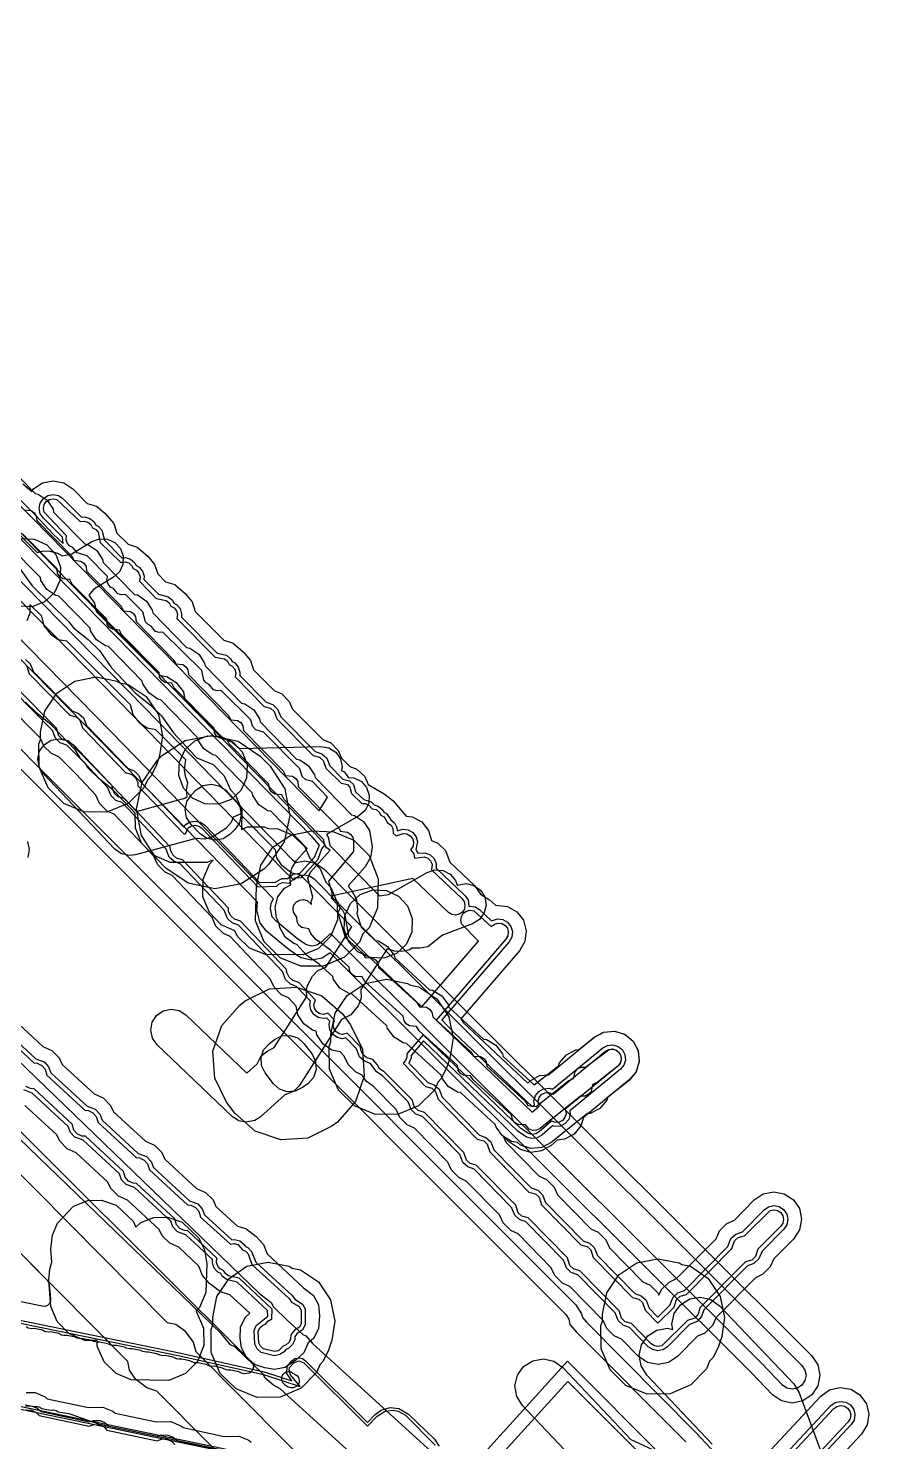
# Model space of a CAD drawing. Header units: metres. Extents: x -2677 to -840, y 169 to 1487.
# Drawn here: x -1631.8 to -1571.2, y 1042.6 to 1144.5 of the extents above; entities that cross this region are included whole.
import ezdxf

# ---------------------------------------------------------------- set-up
doc = ezdxf.new("R2010")
doc.units = ezdxf.units.M
for name, color, linetype in [('AI_GREENING_ALLOWED_ZONE', 4, 'Continuous'), ('AI_GREENING_EXCLUSIONS', 1, 'Continuous'), ('AI_GREENING_LAWN', 82, 'Continuous')]:
    doc.layers.add(name, color=color, linetype=linetype)

msp = doc.modelspace()

# ---------------------------------------------------------------- linework, layer by layer
at = {"layer": 'AI_GREENING_ALLOWED_ZONE'}
msp.add_lwpolyline([(-1639.9, 1063.72), (-1630.47, 1054.22), (-1630.38, 1054.08), (-1630.33, 1053.92), (-1630.23, 1052.89), (-1630.24, 1052.7), (-1630.33, 1052.53), (-1630.46, 1052.41), (-1630.64, 1052.34), (-1630.83, 1052.35), (-1634.64, 1053.13)], dxfattribs=at)
at = {"layer": 'AI_GREENING_EXCLUSIONS'}
for points in [[(-1725.6, 1188.9), (-1722.98, 1185.09), (-1711.94, 1172.59), (-1707.91, 1168.21), (-1697.81, 1157.97), (-1592.33, 1052.46), (-1591.9, 1051.81), (-1591.84, 1051.55), (-1591.56, 1051.2), (-1583.65, 1043.25), (-1582.23, 1041.72)], [(-1723.77, 1184.47), (-1712.68, 1171.92), (-1708.63, 1167.52), (-1698.52, 1157.27), (-1593.04, 1051.75), (-1592.82, 1051.43), (-1592.74, 1051.04), (-1592.27, 1050.49), (-1584.37, 1042.57)], [(-1662.17, 1140.08), (-1631.51, 1109.18), (-1610.85, 1088.08), (-1610.23, 1089.07), (-1611.33, 1090.21), (-1611.8, 1090.33), (-1612.07, 1090.57), (-1612.24, 1091.12), (-1614.87, 1093.75), (-1615.42, 1093.93), (-1615.66, 1094.2), (-1615.78, 1094.66), (-1617.92, 1096.77), (-1618.2, 1096.74), (-1618.46, 1096.82), (-1618.78, 1097.21), (-1618.99, 1097.31), (-1619.16, 1097.52), (-1619.32, 1098.2), (-1622.12, 1100.98), (-1622.4, 1100.95), (-1622.66, 1101.03), (-1622.98, 1101.41), (-1623.19, 1101.52), (-1623.37, 1101.73), (-1623.56, 1102.45), (-1624.83, 1103.69), (-1625.11, 1103.66), (-1625.37, 1103.74), (-1625.69, 1104.12), (-1625.9, 1104.23), (-1626.07, 1104.44), (-1626.16, 1104.7), (-1626.13, 1104.99), (-1627.6, 1106.49), (-1628.31, 1106.69), (-1628.63, 1107.07), (-1628.84, 1107.18), (-1629.01, 1107.38), (-1629.1, 1107.64), (-1629.07, 1107.93), (-1630.69, 1109.63), (-1630.75, 1109.9), (-1630.69, 1110.17), (-1630.54, 1110.4), (-1630.31, 1110.55), (-1630.05, 1110.6), (-1629.78, 1110.55), (-1628.1, 1108.95), (-1627.79, 1108.99), (-1627.53, 1108.91), (-1627.32, 1108.73), (-1627.2, 1108.5), (-1626.97, 1108.39), (-1626.8, 1108.18), (-1626.64, 1107.45), (-1625.16, 1106), (-1624.85, 1106.05), (-1624.59, 1105.97), (-1624.38, 1105.79), (-1624.26, 1105.56), (-1624.03, 1105.44), (-1623.86, 1105.23), (-1623.77, 1104.97), (-1623.82, 1104.66), (-1622.6, 1103.41), (-1621.88, 1103.25), (-1621.68, 1103.08), (-1621.55, 1102.85), (-1621.32, 1102.73), (-1621.15, 1102.52), (-1621.06, 1102.26), (-1621.11, 1101.95), (-1618.36, 1099.16), (-1617.68, 1099.05), (-1617.47, 1098.87), (-1617.35, 1098.64), (-1617.12, 1098.52), (-1616.94, 1098.31), (-1616.86, 1098.05), (-1616.91, 1097.74), (-1614.82, 1095.62), (-1614.36, 1095.5), (-1614.09, 1095.25), (-1613.91, 1094.71), (-1611.28, 1092.08), (-1610.82, 1091.95), (-1610.55, 1091.71), (-1610.37, 1091.17), (-1609.26, 1090.09), (-1608.81, 1089.99), (-1608.62, 1089.8), (-1608.5, 1089.33), (-1607.77, 1088.62), (-1607.51, 1088.61), (-1607.26, 1088.5), (-1607.01, 1088.24), (-1606.73, 1088.17), (-1606.52, 1088), (-1606.39, 1087.77), (-1606.16, 1087.66), (-1605.9, 1087.23), (-1605.64, 1087.04), (-1605.52, 1086.8), (-1605.5, 1086.48), (-1605.28, 1086.27), (-1604.79, 1086.46), (-1604.52, 1086.43), (-1604.28, 1086.29), (-1604.11, 1086.08), (-1604.04, 1085.82), (-1604.07, 1085.54), (-1604.24, 1085.28), (-1604.01, 1084.99), (-1603.96, 1084.67), (-1603.25, 1084.77), (-1602.99, 1084.67), (-1602.8, 1084.48), (-1602.69, 1084.23), (-1602.73, 1083.84), (-1600.54, 1081.76), (-1600.38, 1081.54), (-1600.32, 1081.27), (-1600.36, 1081), (-1600.51, 1080.77), (-1600.73, 1080.62), (-1601, 1080.55), (-1601.27, 1080.6), (-1601.5, 1080.75), (-1604.08, 1083.21), (-1609.86, 1081.96), (-1609.97, 1081.81), (-1609.16, 1080.93), (-1608.99, 1080.58), (-1608.73, 1079.04), (-1607.46, 1077.75), (-1603.43, 1073.95), (-1599.34, 1078.69), (-1600.57, 1079.94), (-1600.63, 1080.2), (-1600.58, 1080.47), (-1600.44, 1080.7), (-1600.21, 1080.86), (-1599.95, 1080.92), (-1599.68, 1080.88), (-1598.42, 1079.75), (-1598.2, 1079.92), (-1597.94, 1079.99), (-1597.67, 1079.96), (-1597.43, 1079.82), (-1597.26, 1079.61), (-1597.19, 1079.35), (-1597.23, 1079.08), (-1597.36, 1078.84), (-1602.41, 1072.98), (-1595.48, 1066.34), (-1594.97, 1066.79), (-1595.04, 1067.15), (-1594.96, 1067.41), (-1594.79, 1067.62), (-1594.55, 1067.75), (-1594.28, 1067.77), (-1593.96, 1067.65), (-1590.18, 1070.75), (-1589.94, 1070.88), (-1589.67, 1070.91), (-1589.41, 1070.83), (-1589.19, 1070.66), (-1589.07, 1070.42), (-1589.04, 1070.14), (-1589.12, 1069.88), (-1589.29, 1069.67), (-1593.08, 1066.57), (-1593.02, 1066.23), (-1593.1, 1065.97), (-1593.27, 1065.76), (-1593.51, 1065.63), (-1593.78, 1065.61), (-1594.08, 1065.71), (-1594.97, 1064.92), (-1595.21, 1064.78), (-1595.48, 1064.75), (-1595.74, 1064.82), (-1596.28, 1065.17), (-1603.33, 1071.92), (-1604.51, 1070.56), (-1604.51, 1070.32), (-1604.61, 1070.07), (-1604.79, 1069.89), (-1603.17, 1068.2), (-1602.71, 1068.08), (-1602.44, 1067.83), (-1602.26, 1067.28), (-1599.43, 1064.4), (-1598.97, 1064.27), (-1598.71, 1064.03), (-1598.53, 1063.48), (-1595.7, 1060.59), (-1595.24, 1060.47), (-1594.97, 1060.22), (-1594.79, 1059.67), (-1591.96, 1056.79), (-1591.5, 1056.66), (-1591.24, 1056.42), (-1591.06, 1055.87), (-1588.22, 1052.98), (-1587.77, 1052.86), (-1587.5, 1052.61), (-1587.32, 1052.06), (-1586.39, 1051.14), (-1585.23, 1052.28), (-1585.05, 1052.83), (-1584.79, 1053.07), (-1584.33, 1053.2), (-1581.05, 1056.51), (-1580.87, 1057.06), (-1580.6, 1057.3), (-1580.14, 1057.43), (-1578.29, 1059.26), (-1578.02, 1059.31), (-1577.76, 1059.26), (-1577.53, 1059.11), (-1577.37, 1058.88), (-1577.32, 1058.61), (-1577.37, 1058.35), (-1577.52, 1058.12), (-1579.18, 1056.47), (-1579.36, 1055.93), (-1579.62, 1055.68), (-1580.08, 1055.56), (-1583.36, 1052.24), (-1583.49, 1051.77), (-1583.73, 1051.5), (-1584.27, 1051.32), (-1586.12, 1049.5), (-1586.4, 1049.44), (-1586.65, 1049.49), (-1586.88, 1049.65), (-1588.29, 1051.11), (-1588.75, 1051.23), (-1589.01, 1051.48), (-1589.19, 1052.03), (-1592.02, 1054.91), (-1592.48, 1055.04), (-1592.75, 1055.28), (-1592.93, 1055.84), (-1595.76, 1058.72), (-1596.22, 1058.85), (-1596.48, 1059.09), (-1596.66, 1059.64), (-1599.5, 1062.53), (-1599.95, 1062.65), (-1600.22, 1062.89), (-1600.4, 1063.45), (-1603.23, 1066.33), (-1603.69, 1066.46), (-1603.96, 1066.7), (-1604.14, 1067.25), (-1606.14, 1069.27), (-1606.49, 1069.47), (-1606.65, 1069.79), (-1606.97, 1070.14), (-1607.41, 1070.27), (-1607.68, 1070.51), (-1607.84, 1070.84), (-1607.86, 1071.07), (-1608.82, 1072.04), (-1609.15, 1071.95), (-1609.41, 1072.01), (-1609.64, 1072.17), (-1609.79, 1072.4), (-1609.83, 1072.67), (-1609.74, 1072.99), (-1610.21, 1073.48), (-1610.54, 1073.4), (-1610.8, 1073.45), (-1611.03, 1073.61), (-1611.17, 1073.84), (-1611.22, 1074.11), (-1611.12, 1074.44), (-1612.31, 1075.71), (-1612.75, 1075.84), (-1613.02, 1076.08), (-1613.18, 1076.42), (-1613.2, 1076.65), (-1616.51, 1080.13), (-1616.95, 1080.26), (-1617.22, 1080.5), (-1617.38, 1080.83), (-1617.39, 1081.07), (-1620.7, 1084.55), (-1621.15, 1084.68), (-1621.41, 1084.92), (-1621.57, 1085.25), (-1621.59, 1085.49), (-1624.9, 1088.97), (-1625.34, 1089.09), (-1625.61, 1089.34), (-1625.77, 1089.67), (-1625.79, 1089.9), (-1628.9, 1093.12), (-1629.36, 1093.24), (-1629.63, 1093.49), (-1629.81, 1094.04), (-1632.73, 1097)], [(-1661.92, 1140.27), (-1631.3, 1109.39), (-1630.04, 1108.03), (-1629.32, 1107.37), (-1629.38, 1107.82), (-1630.75, 1109.19), (-1630.97, 1109.52), (-1631.05, 1109.9), (-1630.97, 1110.28), (-1630.75, 1110.61), (-1630.43, 1110.82), (-1630.04, 1110.9), (-1629.66, 1110.82), (-1629.34, 1110.61), (-1628, 1109.27), (-1627.76, 1109.29), (-1627.39, 1109.17), (-1627.09, 1108.92), (-1626.99, 1108.72), (-1626.79, 1108.62), (-1626.53, 1108.32), (-1626.34, 1107.61), (-1625.06, 1106.32), (-1624.82, 1106.35), (-1624.45, 1106.23), (-1624.15, 1105.98), (-1624.04, 1105.78), (-1623.84, 1105.67), (-1623.59, 1105.38), (-1623.47, 1105.01), (-1623.49, 1104.76), (-1622.45, 1103.71), (-1621.74, 1103.52), (-1621.44, 1103.27), (-1621.34, 1103.07), (-1621.14, 1102.96), (-1620.88, 1102.67), (-1620.77, 1102.29), (-1620.79, 1102.05), (-1618.2, 1099.46), (-1617.54, 1099.31), (-1617.24, 1099.06), (-1617.13, 1098.86), (-1616.93, 1098.76), (-1616.68, 1098.46), (-1616.56, 1098.09), (-1616.58, 1097.84), (-1614.67, 1095.92), (-1614.19, 1095.75), (-1613.84, 1095.42), (-1613.62, 1094.87), (-1611.13, 1092.37), (-1610.65, 1092.2), (-1610.3, 1091.88), (-1610.08, 1091.32), (-1609.14, 1090.38), (-1608.65, 1090.24), (-1608.37, 1089.98), (-1608.21, 1089.46), (-1607.62, 1088.91), (-1607.09, 1088.74), (-1606.87, 1088.51), (-1606.59, 1088.43), (-1606.29, 1088.19), (-1606.18, 1087.99), (-1605.98, 1087.9), (-1605.66, 1087.43), (-1605.41, 1087.23), (-1605.23, 1086.88), (-1605.21, 1086.64), (-1604.81, 1086.76), (-1604.43, 1086.71), (-1604.09, 1086.52), (-1603.84, 1086.22), (-1603.74, 1085.84), (-1603.87, 1085.3), (-1603.72, 1085.03), (-1603.19, 1085.06), (-1602.83, 1084.92), (-1602.55, 1084.65), (-1602.39, 1084.29), (-1602.39, 1083.94), (-1600.33, 1081.98), (-1600.1, 1081.66), (-1600.03, 1081.2), (-1599.57, 1081.16), (-1599.24, 1080.95), (-1598.4, 1080.14), (-1597.96, 1080.29), (-1597.58, 1080.24), (-1597.24, 1080.05), (-1597, 1079.74), (-1596.89, 1079.37), (-1596.94, 1078.98), (-1597.13, 1078.64), (-1602, 1073), (-1601.11, 1072.08), (-1595.47, 1066.75), (-1595.31, 1066.89), (-1595.34, 1067.17), (-1595.23, 1067.55), (-1594.98, 1067.85), (-1594.64, 1068.03), (-1594.25, 1068.07), (-1594.01, 1068), (-1590.37, 1070.99), (-1590.03, 1071.17), (-1589.64, 1071.21), (-1589.26, 1071.09), (-1588.96, 1070.85), (-1588.78, 1070.5), (-1588.74, 1070.11), (-1588.85, 1069.74), (-1589.1, 1069.44), (-1592.74, 1066.45), (-1592.72, 1066.21), (-1592.83, 1065.83), (-1593.08, 1065.53), (-1593.42, 1065.35), (-1593.81, 1065.31), (-1594.01, 1065.37), (-1594.77, 1064.7), (-1595.11, 1064.5), (-1595.5, 1064.45), (-1595.88, 1064.55), (-1596.49, 1064.96), (-1603.31, 1071.49), (-1604.21, 1070.44), (-1604.21, 1070.26), (-1604.37, 1069.89), (-1603.01, 1068.5), (-1602.54, 1068.33), (-1602.19, 1068), (-1601.97, 1067.44), (-1599.27, 1064.69), (-1598.81, 1064.52), (-1598.46, 1064.2), (-1598.23, 1063.63), (-1595.54, 1060.89), (-1595.07, 1060.72), (-1594.72, 1060.39), (-1594.5, 1059.83), (-1591.8, 1057.08), (-1591.34, 1056.91), (-1590.99, 1056.59), (-1590.76, 1056.02), (-1588.06, 1053.28), (-1587.6, 1053.11), (-1587.25, 1052.78), (-1587.03, 1052.22), (-1586.39, 1051.57), (-1585.53, 1052.43), (-1585.3, 1053), (-1584.95, 1053.32), (-1584.48, 1053.49), (-1581.34, 1056.67), (-1581.12, 1057.23), (-1580.77, 1057.55), (-1580.3, 1057.72), (-1578.73, 1059.31), (-1578.41, 1059.53), (-1578.03, 1059.61), (-1577.64, 1059.54), (-1577.32, 1059.32), (-1577.1, 1059), (-1577.02, 1058.62), (-1577.09, 1058.23), (-1577.31, 1057.91), (-1578.88, 1056.32), (-1579.11, 1055.76), (-1579.46, 1055.43), (-1579.92, 1055.26), (-1583.07, 1052.08), (-1583.24, 1051.6), (-1583.56, 1051.25), (-1584.11, 1051.03), (-1585.69, 1049.43), (-1586, 1049.22), (-1586.4, 1049.14), (-1586.77, 1049.22), (-1587.09, 1049.43), (-1588.45, 1050.82), (-1588.91, 1050.99), (-1589.26, 1051.31), (-1589.49, 1051.87), (-1592.18, 1054.62), (-1592.65, 1054.79), (-1593, 1055.12), (-1593.22, 1055.68), (-1595.92, 1058.43), (-1596.38, 1058.6), (-1596.73, 1058.92), (-1596.96, 1059.48), (-1599.66, 1062.23), (-1600.12, 1062.4), (-1600.47, 1062.73), (-1600.69, 1063.29), (-1603.39, 1066.04), (-1603.86, 1066.21), (-1604.2, 1066.53), (-1604.43, 1067.1), (-1606.3, 1069), (-1606.71, 1069.27), (-1607.13, 1069.85), (-1607.58, 1070.02), (-1607.93, 1070.35), (-1608.16, 1070.92), (-1608.91, 1071.7), (-1609.15, 1071.65), (-1609.53, 1071.74), (-1609.85, 1071.96), (-1610.07, 1072.29), (-1610.13, 1072.67), (-1610.08, 1072.92), (-1610.3, 1073.14), (-1610.54, 1073.1), (-1610.92, 1073.18), (-1611.24, 1073.4), (-1611.45, 1073.73), (-1611.52, 1074.11), (-1611.47, 1074.36), (-1612.47, 1075.42), (-1612.92, 1075.59), (-1613.27, 1075.92), (-1613.49, 1076.5), (-1616.67, 1079.84), (-1617.12, 1080.01), (-1617.46, 1080.33), (-1617.69, 1080.92), (-1620.87, 1084.26), (-1621.31, 1084.43), (-1621.66, 1084.75), (-1621.89, 1085.33), (-1625.07, 1088.68), (-1625.51, 1088.84), (-1625.86, 1089.17), (-1626.09, 1089.75), (-1627.67, 1091.42), (-1629.06, 1092.83), (-1629.53, 1093), (-1629.88, 1093.32), (-1630.1, 1093.88), (-1632.89, 1096.71)], [(-1661.67, 1134.46), (-1623.42, 1095.52), (-1612.76, 1084.55), (-1612.5, 1084.36), (-1611.87, 1084.47), (-1611.13, 1084.31), (-1610.51, 1083.89), (-1608.6, 1081.99), (-1608.6, 1081.98), (-1608.6, 1081.98), (-1575.29, 1048.78), (-1574.85, 1048.13), (-1574.7, 1047.37), (-1574.86, 1046.6), (-1575.29, 1045.95), (-1575.94, 1045.52), (-1576.71, 1045.37), (-1577.47, 1045.52), (-1578.12, 1045.96), (-1579.61, 1047.52), (-1610.04, 1077.84), (-1610.63, 1077.46), (-1611.4, 1077.32), (-1612.16, 1077.49), (-1613.02, 1078.05), (-1614.62, 1079.38), (-1615.11, 1079.99), (-1615.35, 1080.95), (-1615.29, 1081.5), (-1626.52, 1093.03), (-1664.67, 1131.88)], [(-1662.39, 1133.77), (-1624.14, 1094.82), (-1613.47, 1083.85), (-1612.7, 1083.11), (-1612.27, 1083.41), (-1611.9, 1083.47), (-1611.53, 1083.39), (-1611.21, 1083.18), (-1609.32, 1081.29), (-1609.32, 1081.29), (-1609.32, 1081.29), (-1576, 1048.08), (-1575.78, 1047.75), (-1575.7, 1047.37), (-1575.78, 1046.99), (-1576, 1046.66), (-1576.32, 1046.45), (-1576.7, 1046.37), (-1577.09, 1046.45), (-1577.41, 1046.66), (-1578.9, 1048.23), (-1610.02, 1079.23), (-1610.67, 1078.6), (-1611, 1078.39), (-1611.38, 1078.32), (-1611.76, 1078.41), (-1612.38, 1078.82), (-1613.98, 1080.15), (-1614.23, 1080.45), (-1614.35, 1081.03), (-1614.31, 1081.42), (-1614.13, 1081.74), (-1625.8, 1093.73), (-1663.95, 1132.58)], [(-1633.6, 1113.28), (-1631.35, 1110.98), (-1631.13, 1110.93), (-1630.48, 1110.5), (-1630.05, 1109.84), (-1630.01, 1109.64), (-1627.76, 1107.34), (-1627.54, 1107.3), (-1626.9, 1106.86), (-1626.47, 1106.21), (-1626.43, 1106.01), (-1624.18, 1103.7), (-1623.96, 1103.66), (-1623.31, 1103.22), (-1622.89, 1102.57), (-1622.85, 1102.37), (-1620.41, 1099.87), (-1620.19, 1099.83), (-1619.54, 1099.39), (-1619.11, 1098.74), (-1619.07, 1098.54), (-1616.44, 1095.84), (-1616.22, 1095.8), (-1615.57, 1095.36), (-1615.14, 1094.71), (-1615.11, 1094.51), (-1612.47, 1091.82), (-1612.25, 1091.77), (-1611.61, 1091.33), (-1611.18, 1090.68), (-1611.14, 1090.48), (-1608.51, 1087.79), (-1608.29, 1087.75), (-1607.64, 1087.31), (-1607.21, 1086.66), (-1607.03, 1085.49), (-1607.13, 1084.71), (-1607.53, 1084.04), (-1608.72, 1082.7), (-1608.68, 1082.52), (-1608.51, 1082.37), (-1608.14, 1081.68), (-1608.07, 1080.91), (-1608.13, 1080.71), (-1607.82, 1079.69), (-1606.8, 1078.73), (-1606.57, 1078.7), (-1605.91, 1078.3), (-1605.44, 1077.67), (-1605.39, 1077.47), (-1602.89, 1075.18), (-1602.66, 1075.14), (-1602, 1074.74), (-1601.53, 1074.11), (-1601.48, 1073.92), (-1598.98, 1071.62), (-1598.76, 1071.59), (-1598.09, 1071.19), (-1597.62, 1070.56), (-1597.57, 1070.36), (-1595.32, 1068.31), (-1593.57, 1069.68), (-1593.5, 1069.9), (-1593, 1070.49), (-1592.31, 1070.85), (-1592.11, 1070.87), (-1590.98, 1071.77), (-1590.29, 1072.13), (-1589.51, 1072.19), (-1588.76, 1071.96), (-1588.17, 1071.46), (-1587.81, 1070.76), (-1587.74, 1069.98), (-1587.98, 1069.24), (-1588.48, 1068.64), (-1590.02, 1067.43), (-1590.09, 1067.22), (-1590.59, 1066.62), (-1591.28, 1066.26), (-1591.48, 1066.25), (-1594.09, 1064.17), (-1594.78, 1063.81), (-1595.56, 1063.74), (-1596.31, 1063.98), (-1596.53, 1064.17), (-1596.95, 1064.23), (-1597.62, 1064.64), (-1598.08, 1065.26), (-1598.13, 1065.46), (-1600.64, 1067.76), (-1600.86, 1067.79), (-1601.53, 1068.19), (-1601.99, 1068.82), (-1602.04, 1069.02), (-1604.54, 1071.31), (-1604.77, 1071.35), (-1605.44, 1071.75), (-1605.9, 1072.38), (-1605.95, 1072.57), (-1608.45, 1074.87), (-1608.68, 1074.9), (-1609.35, 1075.3), (-1609.81, 1075.93), (-1609.86, 1076.13), (-1610.84, 1077.03), (-1611.75, 1077.68), (-1612.46, 1078.45), (-1612.68, 1078.51), (-1613.29, 1078.98), (-1613.68, 1079.66), (-1613.72, 1079.99), (-1613.93, 1080.36), (-1614.02, 1081.13), (-1613.82, 1081.89), (-1613.34, 1082.5), (-1612.89, 1082.75), (-1612.96, 1083.29), (-1612.81, 1083.95), (-1612.46, 1084.52), (-1611.71, 1085.36), (-1614.34, 1088.05), (-1614.56, 1088.09), (-1615.21, 1088.53), (-1615.63, 1089.19), (-1615.67, 1089.38), (-1618.31, 1092.08), (-1618.53, 1092.12), (-1619.17, 1092.56), (-1619.6, 1093.21), (-1619.64, 1093.41), (-1622.27, 1096.1), (-1622.49, 1096.15), (-1623.14, 1096.59), (-1623.57, 1097.24), (-1623.61, 1097.44), (-1626.05, 1099.93), (-1626.27, 1099.98), (-1626.91, 1100.42), (-1627.34, 1101.07), (-1627.38, 1101.27), (-1629.63, 1103.57), (-1629.85, 1103.62), (-1630.5, 1104.06), (-1630.93, 1104.71), (-1630.96, 1104.91), (-1633.21, 1107.21)], [(-1632.22, 1111.68), (-1631.59, 1111.11), (-1631.46, 1111.32), (-1630.81, 1111.75), (-1630.04, 1111.9), (-1629.28, 1111.75), (-1628.63, 1111.31), (-1627.58, 1110.26), (-1626.91, 1110.05), (-1626.31, 1109.55), (-1625.66, 1108.81), (-1625.44, 1108.12), (-1624.64, 1107.31), (-1623.97, 1107.11), (-1623.22, 1106.46), (-1622.72, 1105.86), (-1622.5, 1105.18), (-1621.93, 1104.6), (-1621.26, 1104.4), (-1620.51, 1103.75), (-1620.01, 1103.15), (-1619.79, 1102.46), (-1617.72, 1100.4), (-1617.06, 1100.19), (-1616.31, 1099.54), (-1615.81, 1098.94), (-1615.59, 1098.26), (-1614.1, 1096.77), (-1613.55, 1096.52), (-1613.01, 1095.98), (-1612.76, 1095.43), (-1610.57, 1093.23), (-1610.01, 1092.98), (-1609.47, 1092.44), (-1609.22, 1091.88), (-1608.62, 1091.29), (-1608.12, 1091.09), (-1607.55, 1090.55), (-1607.3, 1089.98), (-1606.14, 1089.32), (-1605.53, 1088.84), (-1604.56, 1087.71), (-1604.12, 1087.66), (-1603.44, 1087.28), (-1602.95, 1086.67), (-1602.74, 1085.94), (-1602.29, 1085.76), (-1601.73, 1085.22), (-1601.42, 1084.39), (-1599.64, 1082.7), (-1599.2, 1082.08), (-1598.55, 1081.67), (-1598.12, 1081.27), (-1597.26, 1081.19), (-1596.58, 1080.81), (-1596.1, 1080.19), (-1595.9, 1079.44), (-1595.99, 1078.67), (-1596.38, 1077.99), (-1600.62, 1073.07), (-1600.42, 1072.8), (-1595.78, 1068.43), (-1595.62, 1068.62), (-1594.93, 1068.99), (-1594.3, 1069.05), (-1591, 1071.76), (-1590.32, 1072.13), (-1589.54, 1072.2), (-1588.79, 1071.98), (-1588.19, 1071.48), (-1587.82, 1070.79), (-1587.75, 1070.02), (-1587.97, 1069.27), (-1588.47, 1068.67), (-1591.77, 1065.96), (-1591.95, 1065.36), (-1592.44, 1064.76), (-1593.13, 1064.39), (-1593.67, 1064.34), (-1594.11, 1063.95), (-1594.79, 1063.55), (-1595.56, 1063.45), (-1596.31, 1063.65), (-1597.18, 1064.23), (-1597.53, 1064.56), (-1597.37, 1064.18), (-1594.97, 1061.73), (-1594.43, 1061.49), (-1593.89, 1060.95), (-1593.63, 1060.38), (-1591.23, 1057.93), (-1590.7, 1057.69), (-1590.16, 1057.15), (-1589.9, 1056.57), (-1587.49, 1054.12), (-1586.96, 1053.88), (-1586.42, 1053.34), (-1586.32, 1053.15), (-1586.13, 1053.55), (-1585.59, 1054.09), (-1585.05, 1054.34), (-1582.2, 1057.22), (-1581.95, 1057.79), (-1581.41, 1058.33), (-1580.87, 1058.57), (-1579.44, 1060.02), (-1578.8, 1060.45), (-1578.03, 1060.61), (-1577.27, 1060.46), (-1576.61, 1060.03), (-1576.18, 1059.39), (-1576.02, 1058.62), (-1576.17, 1057.86), (-1576.6, 1057.2), (-1578.02, 1055.77), (-1578.28, 1055.2), (-1578.82, 1054.66), (-1579.36, 1054.41), (-1582.2, 1051.53), (-1582.46, 1050.96), (-1583, 1050.42), (-1583.54, 1050.18), (-1584.99, 1048.72), (-1585.64, 1048.29), (-1586.38, 1048.14), (-1587.14, 1048.29), (-1587.79, 1048.72), (-1589.02, 1049.97), (-1589.55, 1050.21), (-1590.09, 1050.75), (-1590.35, 1051.33), (-1592.75, 1053.77), (-1593.29, 1054.02), (-1593.83, 1054.56), (-1594.09, 1055.13), (-1596.49, 1057.58), (-1597.02, 1057.82), (-1597.56, 1058.36), (-1597.82, 1058.94), (-1600.23, 1061.38), (-1600.76, 1061.63), (-1601.3, 1062.17), (-1601.56, 1062.74), (-1603.96, 1065.19), (-1604.49, 1065.43), (-1605.03, 1065.97), (-1605.29, 1066.55), (-1606.91, 1068.2), (-1607.45, 1068.59), (-1607.75, 1069.03), (-1608.22, 1069.25), (-1608.76, 1069.79), (-1609.03, 1070.38), (-1609.32, 1070.69), (-1609.93, 1070.82), (-1610.58, 1071.27), (-1611, 1071.92), (-1611.05, 1072.2), (-1611.32, 1072.26), (-1611.96, 1072.71), (-1612.38, 1073.37), (-1612.5, 1074), (-1613.06, 1074.59), (-1613.56, 1074.82), (-1614.1, 1075.36), (-1614.37, 1075.97), (-1617.26, 1079.01), (-1617.75, 1079.23), (-1618.29, 1079.77), (-1618.57, 1080.39), (-1621.46, 1083.42), (-1621.95, 1083.65), (-1622.49, 1084.19), (-1622.77, 1084.81), (-1625.65, 1087.84), (-1626.15, 1088.07), (-1626.69, 1088.61), (-1626.97, 1089.22), (-1628.39, 1090.72), (-1629.63, 1091.97), (-1630.17, 1092.22), (-1630.71, 1092.76), (-1630.96, 1093.33), (-1633.46, 1095.86)], [(-1635.34, 1110.89), (-1631.2, 1106.71), (-1630.83, 1106.82), (-1630.36, 1106.83), (-1629.73, 1106.66), (-1629.4, 1106.47), (-1628.69, 1106.63), (-1627.24, 1107.51), (-1626.69, 1107.71), (-1626.11, 1107.68), (-1625.58, 1107.43), (-1625.18, 1107), (-1624.98, 1106.45), (-1625.01, 1105.86), (-1625.26, 1105.33), (-1625.69, 1104.94), (-1627.14, 1104.06), (-1627.47, 1103.63), (-1627.06, 1103.06), (-1626.95, 1102.46), (-1622.31, 1097.85), (-1621.84, 1097.77), (-1621.16, 1097.35), (-1620.64, 1096.67), (-1620.53, 1096.07), (-1617.75, 1093.31), (-1617.12, 1093.04), (-1616.59, 1092.58), (-1610.72, 1092.72), (-1610.15, 1092.62), (-1609.65, 1092.31), (-1609.31, 1091.83), (-1609.18, 1091.26), (-1609.23, 1091), (-1609.03, 1090.89), (-1608.73, 1090.5), (-1608.33, 1090.47), (-1607.8, 1090.21), (-1607.42, 1089.77), (-1607.23, 1089.21), (-1607.27, 1088.63), (-1607.53, 1088.11), (-1607.97, 1087.72), (-1610.32, 1086.38), (-1610.19, 1086.19), (-1610.08, 1085.59), (-1606.49, 1081.96), (-1605.83, 1082.06), (-1603.04, 1083.64), (-1602.49, 1083.82), (-1601.9, 1083.77), (-1601.38, 1083.51), (-1601, 1083.07), (-1600.89, 1082.72), (-1600.24, 1082.84), (-1599.67, 1082.71), (-1599.2, 1082.37), (-1598.89, 1081.87), (-1598.8, 1081.29), (-1598.93, 1080.72), (-1599.27, 1080.25), (-1599.77, 1079.94), (-1601.95, 1079.12), (-1603, 1078.28), (-1603.58, 1078.17), (-1604.16, 1078.17), (-1604.31, 1078.07), (-1604.88, 1077.95), (-1605.41, 1077.97), (-1605.94, 1078.14), (-1607.84, 1075.19), (-1607.81, 1074.57), (-1608.03, 1074.03), (-1608.56, 1073.37), (-1609.22, 1073.04), (-1612.28, 1068.26), (-1612.69, 1067.84), (-1613.31, 1067.6), (-1615.09, 1066), (-1615.49, 1065.74), (-1616.17, 1065.62), (-1616.64, 1065.72), (-1617.13, 1066.03), (-1622.53, 1071.21), (-1622.87, 1071.69), (-1623, 1072.26), (-1622.89, 1072.84), (-1622.58, 1073.33), (-1622.1, 1073.67), (-1621.53, 1073.79), (-1620.95, 1073.69), (-1620.46, 1073.38), (-1616.06, 1069.16), (-1615.32, 1069.83), (-1615.02, 1070.42), (-1614.55, 1070.78), (-1614.09, 1071.02), (-1611.73, 1074.69), (-1611.76, 1075.12), (-1611.7, 1075.44), (-1611.33, 1076.15), (-1610.93, 1076.57), (-1610.36, 1076.8), (-1608.49, 1079.72), (-1612.21, 1083.47), (-1612.81, 1083.58), (-1613.52, 1084.13), (-1613.89, 1084.7), (-1614, 1085.28), (-1616.55, 1087.85), (-1617.04, 1087.64), (-1617.19, 1087.24), (-1617.58, 1086.8), (-1618.53, 1086.22), (-1619.09, 1086.03), (-1619.75, 1086.1), (-1624.11, 1084.92), (-1624.54, 1084.86), (-1625.11, 1084.99), (-1625.59, 1085.33), (-1630.73, 1090.76), (-1631.05, 1091.25), (-1631.14, 1091.83), (-1631.02, 1092.4), (-1630.68, 1092.88), (-1630.18, 1093.19), (-1629.61, 1093.29), (-1629.03, 1093.16), (-1628.56, 1092.82), (-1624.03, 1088.04), (-1620.53, 1088.99), (-1620.37, 1089.13), (-1620.41, 1089.59), (-1620.32, 1090.11), (-1620.49, 1090.58), (-1620.56, 1091.05), (-1620.46, 1091.77), (-1622.64, 1093.94), (-1623.25, 1094.04), (-1623.73, 1094.37), (-1624.27, 1095.02), (-1624.45, 1095.74), (-1629.06, 1100.33), (-1629.67, 1100.43), (-1630.15, 1100.76), (-1630.69, 1101.42), (-1630.86, 1102.13), (-1631.72, 1102.98), (-1631.72, 1102.34), (-1631.94, 1101.8)], [(-1632.05, 1099), (-1631.7, 1098.68), (-1631.47, 1098.11), (-1628.68, 1095.29), (-1628.21, 1095.11), (-1627.86, 1094.79), (-1627.64, 1094.23), (-1624.64, 1091.13), (-1624.2, 1090.96), (-1623.85, 1090.64), (-1623.62, 1090.06), (-1620.62, 1086.9), (-1620.51, 1087.07), (-1620.18, 1087.28), (-1619.8, 1087.35), (-1619.41, 1087.26), (-1619.09, 1087.04), (-1615.14, 1082.92), (-1614.02, 1082.95), (-1613.52, 1083.21), (-1613.12, 1083.2), (-1612.72, 1083.52), (-1612.24, 1083.6), (-1612.09, 1083.73), (-1611.18, 1084.75), (-1610.82, 1085.62), (-1611.35, 1086.22), (-1634.29, 1109.64)], [(-1631.95, 1098.51), (-1631.77, 1097.96), (-1628.84, 1094.99), (-1628.38, 1094.87), (-1628.11, 1094.62), (-1627.93, 1094.07), (-1624.81, 1090.84), (-1624.37, 1090.71), (-1624.1, 1090.47), (-1623.94, 1090.14), (-1623.92, 1089.9), (-1620.61, 1086.42), (-1620.5, 1086.42), (-1620.3, 1086.85), (-1620.07, 1087), (-1619.8, 1087.05), (-1619.54, 1086.99), (-1619.31, 1086.83), (-1615.26, 1082.61), (-1613.91, 1082.66), (-1613.73, 1082.82), (-1613.47, 1082.92), (-1613.02, 1082.86), (-1612.59, 1083.25), (-1612.14, 1083.28), (-1611.87, 1083.52), (-1610.92, 1084.59), (-1610.65, 1085.34), (-1610.42, 1085.64), (-1611.13, 1086.43), (-1634.07, 1109.85)], [(-1632.14, 1109.79), (-1631.63, 1109.74), (-1631.41, 1109.58), (-1631.26, 1109.35), (-1631.22, 1109.02), (-1628.72, 1106.48), (-1628.56, 1106.16), (-1628.05, 1106.1), (-1627.82, 1105.95), (-1627.67, 1105.72), (-1627.64, 1105.38), (-1625.14, 1102.84), (-1624.97, 1102.52), (-1624.47, 1102.46), (-1624.24, 1102.31), (-1624.09, 1102.08), (-1624.05, 1101.74), (-1621.37, 1099.01), (-1621.2, 1098.69), (-1620.69, 1098.63), (-1620.47, 1098.48), (-1620.32, 1098.25), (-1620.28, 1097.91), (-1617.4, 1094.99), (-1617.23, 1094.66), (-1616.73, 1094.6), (-1616.5, 1094.45), (-1616.35, 1094.22), (-1616.31, 1093.88), (-1613.43, 1090.96), (-1613.27, 1090.63), (-1612.76, 1090.58), (-1612.53, 1090.42), (-1612.38, 1090.19), (-1612.35, 1089.85), (-1609.47, 1086.93), (-1609.3, 1086.61), (-1608.79, 1086.55), (-1608.57, 1086.4), (-1608.42, 1086.17), (-1608.37, 1085.9), (-1608.36, 1085.14), (-1610.18, 1083.02), (-1609.93, 1082.21), (-1609.94, 1081.84), (-1609.52, 1081.55), (-1609.39, 1081.31), (-1609.36, 1081.04), (-1609.49, 1080.72), (-1608.97, 1078.97), (-1607.71, 1077.82), (-1607.52, 1077.51), (-1607.01, 1077.48), (-1606.78, 1077.34), (-1606.62, 1077.12), (-1606.56, 1076.78), (-1603.8, 1074.27), (-1603.61, 1073.95), (-1603.1, 1073.92), (-1602.87, 1073.78), (-1602.71, 1073.56), (-1602.65, 1073.22), (-1599.89, 1070.71), (-1599.7, 1070.39), (-1599.2, 1070.37), (-1598.96, 1070.22), (-1598.8, 1070), (-1598.74, 1069.67), (-1595.98, 1067.15), (-1595.79, 1066.84), (-1595.18, 1066.75), (-1592.82, 1068.64), (-1592.48, 1068.77), (-1592.37, 1069.27), (-1592.19, 1069.48), (-1591.95, 1069.6), (-1591.61, 1069.6), (-1589.92, 1070.88), (-1589.65, 1070.9), (-1589.39, 1070.82), (-1589.18, 1070.64), (-1589.06, 1070.4), (-1589.04, 1070.13), (-1589.12, 1069.87), (-1589.29, 1069.66), (-1590.77, 1068.48), (-1591.12, 1068.35), (-1591.22, 1067.85), (-1591.4, 1067.64), (-1591.64, 1067.51), (-1591.98, 1067.51), (-1594.9, 1065.18), (-1595.15, 1065.06), (-1595.42, 1065.03), (-1595.68, 1065.12), (-1595.96, 1065.43), (-1596.51, 1065.46), (-1596.74, 1065.6), (-1596.9, 1065.82), (-1596.96, 1066.15), (-1599.72, 1068.67), (-1599.91, 1068.98), (-1600.42, 1069.01), (-1600.65, 1069.15), (-1600.81, 1069.37), (-1600.87, 1069.71), (-1603.63, 1072.22), (-1603.82, 1072.54), (-1604.33, 1072.57), (-1604.56, 1072.71), (-1604.72, 1072.93), (-1604.78, 1073.27), (-1607.54, 1075.78), (-1607.73, 1076.1), (-1608.24, 1076.13), (-1608.47, 1076.27), (-1608.63, 1076.49), (-1608.69, 1076.82), (-1610.02, 1078.04), (-1611.1, 1078.84), (-1611.44, 1079.24), (-1611.59, 1079.58), (-1612.09, 1079.67), (-1612.31, 1079.83), (-1612.44, 1080.07), (-1612.46, 1080.41), (-1612.69, 1080.77), (-1612.73, 1081.04), (-1612.66, 1081.3), (-1612.49, 1081.52), (-1612.25, 1081.65), (-1611.98, 1081.69), (-1611.72, 1081.61), (-1611.4, 1081.33), (-1611.42, 1081.54), (-1611.29, 1081.85), (-1611.66, 1083.22), (-1611.48, 1083.65), (-1610.06, 1085.26), (-1610.31, 1085.42), (-1610.46, 1085.65), (-1610.5, 1085.99), (-1613.38, 1088.91), (-1613.55, 1089.23), (-1614.05, 1089.29), (-1614.28, 1089.45), (-1614.43, 1089.67), (-1614.47, 1090.01), (-1617.35, 1092.93), (-1617.51, 1093.26), (-1618.02, 1093.32), (-1618.25, 1093.47), (-1618.4, 1093.7), (-1618.43, 1094.04), (-1621.31, 1096.96), (-1621.48, 1097.29), (-1621.99, 1097.34), (-1622.21, 1097.5), (-1622.36, 1097.73), (-1622.4, 1098.07), (-1625.09, 1100.79), (-1625.26, 1101.12), (-1625.76, 1101.18), (-1625.99, 1101.33), (-1626.14, 1101.56), (-1626.17, 1101.9), (-1628.67, 1104.43), (-1628.84, 1104.76), (-1629.34, 1104.82), (-1629.57, 1104.97), (-1629.72, 1105.2), (-1629.76, 1105.54), (-1632.25, 1108.07)], [(-1632.42, 1105.51), (-1631.55, 1104.31), (-1628.92, 1101.72), (-1628.57, 1101.29), (-1627.52, 1100.45), (-1626.71, 1099.64), (-1625.84, 1098.41), (-1624.09, 1096.57), (-1623.04, 1095.74), (-1622.23, 1094.93), (-1621.36, 1093.7), (-1619.81, 1092.06), (-1619.67, 1091.92), (-1618.5, 1091.42), (-1617.69, 1090.61), (-1617.25, 1089.61), (-1616.88, 1089.22), (-1616.43, 1088.13), (-1616.45, 1086.75), (-1616.01, 1086.92), (-1614.82, 1086.92), (-1614.5, 1086.8), (-1613.83, 1086.79), (-1612.74, 1086.34), (-1611.88, 1085.49), (-1611.52, 1084.68), (-1610.76, 1083.9), (-1610.37, 1082.95), (-1610, 1082.56), (-1609.54, 1081.48), (-1609.53, 1080.22), (-1610.03, 1079.01), (-1610.9, 1078.16), (-1611.99, 1077.71), (-1614.71, 1077.72), (-1615.86, 1078.18), (-1616.73, 1079.03), (-1616.92, 1079.44), (-1617.92, 1079.87), (-1618.77, 1080.74), (-1619.23, 1081.89), (-1619.22, 1083.15), (-1618.77, 1084.23), (-1618.49, 1084.52), (-1618.94, 1084.35), (-1621.6, 1084.37), (-1622.81, 1084.88), (-1623.66, 1085.75), (-1624.11, 1086.83), (-1624.12, 1087.91), (-1624.48, 1088.29), (-1625.7, 1089.57), (-1626.75, 1090.41), (-1627.56, 1091.22), (-1627.69, 1091.47), (-1628.08, 1091.87), (-1628.44, 1092.46), (-1630.18, 1094.29), (-1631.23, 1095.12), (-1632.04, 1095.93)], [(-1631.89, 1085.88), (-1631.77, 1085.3), (-1631.88, 1084.73)], [(-1633.91, 1072.6), (-1631.3, 1070.19), (-1630.7, 1069.97), (-1630.38, 1069.62), (-1630.21, 1069.19), (-1627.6, 1066.78), (-1627, 1066.56), (-1626.68, 1066.21), (-1626.51, 1065.78), (-1623.9, 1063.37), (-1623.3, 1063.14), (-1622.98, 1062.79), (-1622.81, 1062.37), (-1620.2, 1059.95), (-1619.6, 1059.73), (-1619.28, 1059.38), (-1619.11, 1058.95), (-1617.15, 1057.15), (-1616.95, 1057.17), (-1616.58, 1057.07), (-1616.27, 1056.83), (-1616.17, 1056.66), (-1615.99, 1056.58), (-1615.72, 1056.29), (-1615.41, 1055.54), (-1612.81, 1053.14), (-1612.61, 1052.87), (-1612.04, 1052.5), (-1611.86, 1052.16), (-1611.86, 1051), (-1612.04, 1050.66), (-1612.45, 1050.37), (-1612.61, 1050.15), (-1612.61, 1049.93), (-1612.77, 1049.58), (-1613.06, 1049.31), (-1613.24, 1049.24), (-1613.36, 1049.07), (-1613.68, 1048.86), (-1614.06, 1048.78), (-1615.02, 1049.02), (-1615.31, 1049.27), (-1615.49, 1049.62), (-1615.54, 1050.6), (-1615.38, 1050.96), (-1614.55, 1051.63), (-1614.57, 1052.05), (-1616.77, 1054.08), (-1617.53, 1054.28), (-1617.84, 1054.52), (-1617.95, 1054.71), (-1618.16, 1054.81), (-1618.42, 1055.09), (-1618.55, 1055.46), (-1618.54, 1055.71), (-1620.47, 1057.49), (-1621.07, 1057.72), (-1621.4, 1058.07), (-1621.56, 1058.49), (-1624.17, 1060.91), (-1624.77, 1061.13), (-1625.1, 1061.48), (-1625.26, 1061.91), (-1627.87, 1064.32), (-1628.47, 1064.54), (-1628.8, 1064.89), (-1628.96, 1065.32), (-1631.57, 1067.73), (-1632.17, 1067.96)], [(-1633.23, 1073.34), (-1630.79, 1071.09), (-1630.14, 1070.8), (-1629.6, 1070.26), (-1629.39, 1069.79), (-1627.09, 1067.68), (-1626.44, 1067.38), (-1625.9, 1066.84), (-1625.69, 1066.38), (-1623.39, 1064.26), (-1622.74, 1063.97), (-1622.2, 1063.43), (-1621.99, 1062.97), (-1619.69, 1060.85), (-1619.04, 1060.56), (-1618.5, 1060.02), (-1618.29, 1059.55), (-1616.74, 1058.13), (-1616.13, 1057.97), (-1615.4, 1057.38), (-1614.87, 1056.81), (-1614.59, 1056.14), (-1611.98, 1053.67), (-1611.26, 1053.13), (-1610.9, 1052.44), (-1610.83, 1051.66), (-1610.9, 1050.73), (-1611.25, 1050.03), (-1611.64, 1049.7), (-1611.96, 1049), (-1612.53, 1048.46), (-1613.3, 1047.93), (-1614.07, 1047.78), (-1614.77, 1047.91), (-1615.51, 1048.15), (-1616.1, 1048.65), (-1616.45, 1049.35), (-1616.54, 1050.05), (-1616.51, 1050.83), (-1616.19, 1051.54), (-1615.85, 1051.86), (-1617.28, 1053.18), (-1617.97, 1053.38), (-1618.75, 1054), (-1619.27, 1054.57), (-1619.52, 1055.25), (-1620.98, 1056.6), (-1621.63, 1056.89), (-1622.17, 1057.43), (-1622.39, 1057.89), (-1624.68, 1060.01), (-1625.33, 1060.3), (-1625.87, 1060.84), (-1626.09, 1061.31), (-1628.38, 1063.42), (-1629.03, 1063.71), (-1629.57, 1064.25), (-1629.79, 1064.72), (-1632.08, 1066.83)], [(-1634.11, 1072.38), (-1631.45, 1069.9), (-1631.2, 1069.88), (-1630.87, 1069.72), (-1630.63, 1069.45), (-1630.5, 1069.02), (-1627.75, 1066.49), (-1627.5, 1066.47), (-1627.17, 1066.31), (-1626.93, 1066.04), (-1626.8, 1065.61), (-1624.05, 1063.07), (-1623.8, 1063.05), (-1623.47, 1062.89), (-1623.23, 1062.63), (-1623.1, 1062.2), (-1620.35, 1059.66), (-1620.1, 1059.64), (-1619.77, 1059.48), (-1619.53, 1059.21), (-1619.4, 1058.78), (-1617.25, 1056.83), (-1616.97, 1056.87), (-1616.71, 1056.8), (-1616.38, 1056.43), (-1616.17, 1056.33), (-1615.98, 1056.13), (-1615.7, 1055.37), (-1613.01, 1052.92), (-1612.84, 1052.65), (-1612.28, 1052.32), (-1612.15, 1052.07), (-1612.15, 1051.08), (-1612.27, 1050.84), (-1612.62, 1050.62), (-1612.9, 1050.28), (-1612.91, 1050), (-1613.02, 1049.75), (-1613.22, 1049.56), (-1613.44, 1049.48), (-1613.79, 1049.14), (-1614.06, 1049.08), (-1614.87, 1049.28), (-1615.08, 1049.46), (-1615.2, 1049.7), (-1615.25, 1050.54), (-1615.13, 1050.79), (-1614.94, 1050.97), (-1614.69, 1051.07), (-1614.55, 1051.28), (-1614.26, 1051.44), (-1614.24, 1052.15), (-1616.62, 1054.37), (-1617.4, 1054.55), (-1617.61, 1054.71), (-1617.74, 1054.94), (-1617.98, 1055.05), (-1618.16, 1055.25), (-1618.26, 1055.51), (-1618.23, 1055.82), (-1620.32, 1057.79), (-1620.57, 1057.81), (-1620.9, 1057.97), (-1621.15, 1058.23), (-1621.27, 1058.66), (-1624.02, 1061.2), (-1624.27, 1061.22), (-1624.6, 1061.38), (-1624.85, 1061.65), (-1624.97, 1062.08), (-1627.72, 1064.61), (-1627.97, 1064.63), (-1628.3, 1064.79), (-1628.55, 1065.06), (-1628.67, 1065.49), (-1631.42, 1068.03), (-1631.67, 1068.05), (-1632.01, 1068.21)], [(-1634.1, 1071.54), (-1615.12, 1053.24), (-1614.32, 1052.62), (-1614.15, 1052.31), (-1613.16, 1051.35), (-1612.02, 1050.31), (-1611.81, 1050.21), (-1611.32, 1049.67), (-1591.5, 1031.64)], [(-1634.1, 1071.54), (-1615.12, 1053.24), (-1614.32, 1052.62), (-1614.15, 1052.31), (-1613.16, 1051.35), (-1612.02, 1050.31), (-1611.81, 1050.21), (-1611.32, 1049.67), (-1591.5, 1031.64)], [(-1638.35, 1067.83), (-1621.81, 1051.17), (-1621.2, 1051.05), (-1620.56, 1050.61), (-1619.94, 1049.75), (-1619.75, 1049.09), (-1603.54, 1032.75)], [(-1596.44, 1030.73), (-1613.66, 1046.4), (-1614.15, 1046.66), (-1614.74, 1047.16), (-1614.91, 1047.48), (-1616.92, 1049.42), (-1617.25, 1049.57), (-1617.91, 1050.38), (-1636.7, 1068.49)], [(-1596.44, 1030.73), (-1613.66, 1046.4), (-1614.15, 1046.66), (-1614.74, 1047.16), (-1614.91, 1047.48), (-1616.92, 1049.42), (-1617.25, 1049.57), (-1617.91, 1050.38), (-1636.7, 1068.49)], [(-1607.58, 1031.15), (-1622.55, 1046.23), (-1623.29, 1046.46), (-1624.1, 1047.09), (-1624.54, 1047.74), (-1624.66, 1048.36), (-1640.08, 1063.9)], [(-1638.54, 1052.39), (-1620.89, 1048.78), (-1614.85, 1047.43), (-1612.22, 1046.56), (-1612.91, 1047.4), (-1613.02, 1047.74), (-1612.98, 1047.92), (-1612.67, 1048.27), (-1612.32, 1048.42), (-1611.96, 1048.27), (-1607.36, 1043.69), (-1606.65, 1044.41), (-1606.07, 1044.77), (-1605.5, 1044.85), (-1605.13, 1044.78), (-1604.61, 1044.49), (-1602.46, 1042.34)], [(-1638.44, 1052.57), (-1620.84, 1048.97), (-1614.81, 1047.62), (-1612.81, 1046.96), (-1613.18, 1047.5), (-1613.16, 1048), (-1612.81, 1048.41), (-1612.59, 1048.57), (-1612.32, 1048.62), (-1612.05, 1048.57), (-1611.82, 1048.42), (-1607.36, 1043.97), (-1606.8, 1044.55), (-1606.36, 1044.86), (-1605.73, 1045.05), (-1605.09, 1044.98), (-1604.39, 1044.57), (-1604.39, 1044.57), (-1602.53, 1042.76), (-1602.19, 1042.26)], [(-1582.47, 1042.4), (-1587.2, 1047.38), (-1587.61, 1048.04), (-1587.74, 1048.81), (-1587.57, 1049.57), (-1587.12, 1050.21), (-1586.46, 1050.62), (-1585.69, 1050.76), (-1585.32, 1050.67), (-1585.39, 1051.06), (-1585.21, 1051.82), (-1584.76, 1052.46), (-1584.1, 1052.88), (-1583.33, 1053.01), (-1582.57, 1052.84), (-1581.94, 1052.39), (-1576.59, 1046.76), (-1576.2, 1046.11), (-1571.39, 1033.12)], [(-1585.95, 1041.39), (-1592.92, 1048.38), (-1601.71, 1038.71)], [(-1590.97, 1039.71), (-1596.16, 1045.18), (-1596.58, 1045.84), (-1596.71, 1046.61), (-1596.54, 1047.37), (-1596.09, 1048), (-1595.43, 1048.42), (-1594.66, 1048.55), (-1593.9, 1048.38), (-1593.26, 1047.93), (-1588.34, 1042.74), (-1583.34, 1040.43)], [(-1604.25, 1039.07), (-1641.91, 1046.88)], [(-1604.21, 1039.26), (-1641.87, 1047.07)], [(-1631.98, 1046.14), (-1631.35, 1046.12), (-1630.63, 1045.82), (-1630.47, 1045.68), (-1627.5, 1045.05), (-1626.45, 1045.08), (-1625.73, 1044.78), (-1625.56, 1044.64), (-1622.6, 1044.01), (-1621.55, 1044.03), (-1620.83, 1043.73), (-1620.66, 1043.6), (-1617.7, 1042.96), (-1616.65, 1042.99), (-1615.93, 1042.69), (-1615.76, 1042.55)], [(-1586.67, 1040.69), (-1592.89, 1046.93), (-1600.33, 1038.74)], [(-1586.4, 1033.25), (-1574.64, 1045.86), (-1574, 1046.32), (-1573.24, 1046.49), (-1572.47, 1046.37), (-1571.81, 1045.96), (-1571.35, 1045.32), (-1571.18, 1044.56), (-1571.3, 1043.79), (-1571.71, 1043.13), (-1583.47, 1030.52)], [(-1632.04, 1045.16), (-1631.55, 1045.14), (-1631.19, 1044.99), (-1630.92, 1044.75), (-1627.44, 1044.01), (-1627.14, 1044.12), (-1626.65, 1044.1), (-1626.29, 1043.95), (-1626.02, 1043.71), (-1622.54, 1042.97), (-1622.24, 1043.07), (-1621.75, 1043.05), (-1621.39, 1042.9), (-1621.12, 1042.67), (-1617.64, 1041.93)], [(-1585.97, 1032.25), (-1573.91, 1045.18), (-1573.59, 1045.41), (-1573.21, 1045.49), (-1572.82, 1045.43), (-1572.49, 1045.23), (-1572.26, 1044.91), (-1572.18, 1044.53), (-1572.24, 1044.14), (-1572.44, 1043.81), (-1584.51, 1030.88)], [(-1585.87, 1031.91), (-1573.69, 1044.97), (-1573.47, 1045.13), (-1573.2, 1045.19), (-1572.93, 1045.15), (-1572.7, 1045.01), (-1572.54, 1044.79), (-1572.48, 1044.52), (-1572.52, 1044.25), (-1572.66, 1044.02), (-1584.85, 1030.95)], [(-1631.98, 1044.87), (-1631.61, 1044.85), (-1631.28, 1044.69), (-1631.06, 1044.46), (-1627.44, 1043.69), (-1627.08, 1043.82), (-1626.71, 1043.8), (-1626.37, 1043.64), (-1626.16, 1043.42), (-1622.54, 1042.65), (-1622.18, 1042.78), (-1621.81, 1042.76), (-1621.47, 1042.6), (-1621.26, 1042.37)]]:
    msp.add_lwpolyline(points, dxfattribs=at)
for points in [[(-1629.55, 1104.67), (-1629.96, 1103.79), (-1630.66, 1103.15), (-1631.57, 1102.8), (-1632.56, 1102.84), (-1633.44, 1103.25), (-1634.09, 1103.95), (-1634.43, 1104.87), (-1634.39, 1105.86), (-1633.98, 1106.74), (-1633.28, 1107.38), (-1632.36, 1107.73), (-1631.38, 1107.69), (-1630.5, 1107.28), (-1629.85, 1106.58), (-1629.51, 1105.66), (-1629.55, 1104.67)], [(-1624.62, 1097.2), (-1623.32, 1096.33), (-1622.45, 1095.03), (-1622.15, 1093.5), (-1622.37, 1092.06), (-1622.58, 1091.41), (-1622.97, 1090.62), (-1623.22, 1090.35), (-1623.5, 1089.74), (-1624.64, 1088.61), (-1626.16, 1087.99), (-1627.82, 1088.01), (-1629.27, 1088.61), (-1630.41, 1089.74), (-1631.06, 1091.24), (-1631.07, 1092.9), (-1630.95, 1093.24), (-1630.95, 1093.75), (-1630.65, 1095.28), (-1629.78, 1096.58), (-1628.48, 1097.45), (-1626.95, 1097.75), (-1625.42, 1097.45), (-1625.22, 1097.32), (-1624.62, 1097.2)], [(-1623.66, 1086.3), (-1624.02, 1088.22), (-1623.62, 1090.13), (-1622.52, 1091.74), (-1622.16, 1092.09), (-1620.52, 1093.16), (-1618.61, 1093.52), (-1616.7, 1093.12), (-1615.09, 1092.02), (-1614.39, 1091.31), (-1613.33, 1089.68), (-1612.97, 1087.76), (-1613.37, 1085.85), (-1614.47, 1084.24), (-1614.83, 1083.88), (-1616.47, 1082.82), (-1618.38, 1082.46), (-1620.29, 1082.86), (-1621.9, 1083.96), (-1622.6, 1084.67), (-1623.66, 1086.3)], [(-1616.09, 1090.44), (-1616.5, 1089.55), (-1617.19, 1088.91), (-1618.11, 1088.57), (-1619.1, 1088.6), (-1619.98, 1089.01), (-1620.63, 1089.71), (-1620.97, 1090.63), (-1620.93, 1091.62), (-1620.52, 1092.5), (-1619.82, 1093.14), (-1618.9, 1093.49), (-1617.92, 1093.45), (-1617.04, 1093.04), (-1616.39, 1092.34), (-1616.05, 1091.42), (-1616.09, 1090.44)], [(-1620.52, 1088.18), (-1620.4, 1088.75), (-1620.07, 1089.24), (-1619.71, 1089.59), (-1619.22, 1089.91), (-1618.64, 1090.02), (-1618.07, 1089.9), (-1617.59, 1089.57), (-1616.9, 1088.86), (-1616.58, 1088.37), (-1616.47, 1087.8), (-1616.59, 1087.22), (-1616.92, 1086.74), (-1617.28, 1086.38), (-1617.77, 1086.06), (-1618.35, 1085.96), (-1618.92, 1086.08), (-1619.4, 1086.41), (-1620.09, 1087.11), (-1620.41, 1087.6), (-1620.52, 1088.18)], [(-1607.23, 1084.87), (-1606.59, 1083.18), (-1606.63, 1081.09), (-1607.23, 1079.65), (-1607.68, 1079.21), (-1607.94, 1078.6), (-1609.02, 1077.52), (-1610.52, 1076.88), (-1612.16, 1076.87), (-1613.66, 1077.48), (-1614.82, 1078.64), (-1615.44, 1080.15), (-1615.37, 1082.64), (-1615.06, 1084.17), (-1614.19, 1085.47), (-1612.9, 1086.33), (-1611.37, 1086.64), (-1609.78, 1086.56), (-1608.34, 1085.97), (-1607.23, 1084.87)], [(-1604.16, 1079.33), (-1604.57, 1078.45), (-1605.27, 1077.8), (-1606.18, 1077.46), (-1607.17, 1077.5), (-1608.05, 1077.91), (-1608.7, 1078.61), (-1609.04, 1079.52), (-1609, 1080.51), (-1608.59, 1081.39), (-1607.89, 1082.04), (-1606.97, 1082.38), (-1605.99, 1082.34), (-1605.11, 1081.93), (-1604.46, 1081.23), (-1604.12, 1080.31), (-1604.16, 1079.33)], [(-1603.65, 1075.39), (-1602.36, 1074.52), (-1601.49, 1073.22), (-1601.18, 1071.69), (-1601.41, 1070.25), (-1601.62, 1069.6), (-1602.01, 1068.81), (-1602.26, 1068.54), (-1602.53, 1067.93), (-1603.68, 1066.8), (-1605.2, 1066.18), (-1606.86, 1066.2), (-1608.3, 1066.8), (-1609.45, 1067.93), (-1610.1, 1069.44), (-1610.11, 1071.1), (-1609.99, 1071.43), (-1609.99, 1071.95), (-1609.68, 1073.48), (-1608.82, 1074.77), (-1607.52, 1075.64), (-1605.99, 1075.95), (-1604.46, 1075.64), (-1604.26, 1075.51), (-1603.65, 1075.39)], [(-1618.51, 1070.76), (-1617.87, 1072.61), (-1616.58, 1074.07), (-1616.18, 1074.38), (-1614.43, 1075.24), (-1612.48, 1075.36), (-1610.64, 1074.73), (-1609.17, 1073.44), (-1608.57, 1072.65), (-1607.71, 1070.9), (-1607.59, 1068.95), (-1608.22, 1067.11), (-1609.51, 1065.64), (-1609.92, 1065.33), (-1611.67, 1064.48), (-1613.62, 1064.35), (-1615.46, 1064.99), (-1616.92, 1066.28), (-1617.53, 1067.06), (-1618.38, 1068.81), (-1618.51, 1070.76)], [(-1614.85, 1070.85), (-1614.46, 1071.29), (-1614.06, 1071.6), (-1613.53, 1071.85), (-1612.95, 1071.89), (-1612.39, 1071.7), (-1611.95, 1071.31), (-1611.35, 1070.53), (-1611.1, 1070), (-1611.06, 1069.42), (-1611.25, 1068.86), (-1611.64, 1068.42), (-1612.04, 1068.12), (-1612.57, 1067.86), (-1613.15, 1067.82), (-1613.7, 1068.01), (-1614.14, 1068.4), (-1614.74, 1069.18), (-1615, 1069.71), (-1615.04, 1070.3), (-1614.85, 1070.85)], [(-1628.58, 1059.57), (-1627.55, 1059.97), (-1626.55, 1060), (-1625.5, 1059.65), (-1624.28, 1058.49), (-1624.08, 1058.06), (-1623.72, 1058.4), (-1622.78, 1058.75), (-1621.79, 1058.77), (-1620.74, 1058.42), (-1619.52, 1057.26), (-1619.13, 1056.41), (-1618.95, 1055.42), (-1619.03, 1053.34), (-1619.48, 1052.26), (-1619.73, 1051.99), (-1619.18, 1050.78), (-1619.16, 1049.53), (-1619.63, 1048.37), (-1620.48, 1047.51), (-1621.69, 1047), (-1624.41, 1047.04), (-1625.5, 1047.49), (-1626.36, 1048.34), (-1626.86, 1049.48), (-1626.87, 1049.87), (-1627.76, 1049.88), (-1628.91, 1050.38), (-1629.76, 1051.26), (-1630.22, 1052.34), (-1630.36, 1054.24), (-1630.28, 1055.02), (-1630.13, 1055.53), (-1630.21, 1056.47), (-1630.08, 1057.47), (-1629.74, 1058.35), (-1628.58, 1059.57)], [(-1613, 1055.23), (-1612.8, 1055.1), (-1612.19, 1054.98), (-1610.9, 1054.11), (-1610.03, 1052.81), (-1609.72, 1051.28), (-1609.93, 1049.91), (-1610.16, 1049.18), (-1610.55, 1048.39), (-1610.8, 1048.13), (-1611.03, 1047.58), (-1612.15, 1046.43), (-1613.66, 1045.79), (-1615.32, 1045.77), (-1616.84, 1046.39), (-1617.99, 1047.51), (-1618.63, 1049.02), (-1618.65, 1050.68), (-1618.53, 1051.02), (-1618.53, 1051.53), (-1618.22, 1053.06), (-1617.35, 1054.36), (-1616.06, 1055.23), (-1614.53, 1055.53), (-1613, 1055.23)], [(-1584.86, 1055.48), (-1584.66, 1055.35), (-1584.05, 1055.23), (-1582.76, 1054.36), (-1581.89, 1053.06), (-1581.58, 1051.53), (-1581.79, 1050.16), (-1582.02, 1049.44), (-1582.41, 1048.65), (-1582.66, 1048.38), (-1582.89, 1047.83), (-1584.01, 1046.68), (-1585.52, 1046.04), (-1587.18, 1046.02), (-1588.7, 1046.64), (-1589.85, 1047.77), (-1590.49, 1049.27), (-1590.51, 1050.93), (-1590.39, 1051.27), (-1590.39, 1051.78), (-1590.08, 1053.31), (-1589.21, 1054.61), (-1587.92, 1055.48), (-1586.39, 1055.78), (-1584.86, 1055.48)]]:
    msp.add_lwpolyline(points, close=True, dxfattribs=at)
at = {"layer": 'AI_GREENING_LAWN'}
for points in [[(-1664.85, 1097.25), (-1615.73, 1048.34), (-1615.62, 1048.18), (-1615.58, 1047.99), (-1615.62, 1047.8), (-1615.72, 1047.64), (-1615.88, 1047.53), (-1616.07, 1047.49), (-1616.24, 1047.48), (-1616.24, 1047.49), (-1616.31, 1047.48), (-1616.49, 1047.54), (-1616.64, 1047.62), (-1617.23, 1047.75), (-1617.41, 1047.75), (-1617.41, 1047.76), (-1617.49, 1047.75), (-1617.67, 1047.81), (-1617.82, 1047.88), (-1618.41, 1048.02), (-1618.59, 1048.01), (-1618.59, 1048.02), (-1618.67, 1048.01), (-1618.85, 1048.07), (-1618.99, 1048.15), (-1619.59, 1048.28), (-1619.77, 1048.27), (-1619.77, 1048.28), (-1619.84, 1048.28), (-1620.03, 1048.33), (-1620.17, 1048.41), (-1620.76, 1048.54), (-1620.95, 1048.54), (-1620.95, 1048.55), (-1621.08, 1048.54), (-1621.21, 1048.6), (-1621.21, 1048.59), (-1621.38, 1048.67), (-1621.97, 1048.79), (-1622.13, 1048.78), (-1622.32, 1048.81), (-1622.39, 1048.84), (-1622.39, 1048.84), (-1622.56, 1048.91), (-1623.15, 1049.04), (-1623.31, 1049.03), (-1623.57, 1049.08), (-1623.72, 1049.15), (-1624.33, 1049.28), (-1624.49, 1049.27), (-1624.75, 1049.32), (-1624.9, 1049.4), (-1625.49, 1049.52), (-1625.67, 1049.51), (-1625.67, 1049.51), (-1625.73, 1049.51), (-1625.89, 1049.54), (-1625.93, 1049.57), (-1625.94, 1049.57), (-1626.1, 1049.64), (-1626.69, 1049.77), (-1626.85, 1049.76), (-1627.12, 1049.81), (-1627.26, 1049.88), (-1627.87, 1050.01), (-1628.04, 1050), (-1628.3, 1050.05), (-1628.44, 1050.13), (-1629.03, 1050.25), (-1629.21, 1050.24), (-1629.21, 1050.24), (-1629.27, 1050.24), (-1629.43, 1050.27), (-1629.48, 1050.3), (-1629.48, 1050.3), (-1629.64, 1050.38), (-1630.24, 1050.5), (-1630.4, 1050.48), (-1630.59, 1050.51), (-1630.66, 1050.55), (-1630.66, 1050.54), (-1630.82, 1050.62), (-1631.42, 1050.74), (-1631.58, 1050.73), (-1631.84, 1050.78), (-1631.98, 1050.86)], [(-1632.03, 1045.23), (-1631.44, 1045.11), (-1631.26, 1045.11), (-1631.26, 1045.11), (-1631.18, 1045.11), (-1631, 1045.06), (-1630.85, 1044.98), (-1630.27, 1044.86), (-1630.08, 1044.87), (-1630.08, 1044.86), (-1630.01, 1044.87), (-1629.83, 1044.82), (-1629.67, 1044.74), (-1628.92, 1044.62), (-1628.84, 1044.59), (-1626.73, 1043.85), (-1626.7, 1043.84), (-1614.7, 1041.34)]]:
    msp.add_lwpolyline(points, dxfattribs=at)
msp.add_lwpolyline([(-1612.33, 1047.2), (-1612.28, 1047.03), (-1612.29, 1046.85), (-1612.36, 1046.68), (-1612.49, 1046.55), (-1612.66, 1046.48), (-1612.71, 1046.47), (-1612.89, 1046.46), (-1613.07, 1046.52), (-1613.29, 1046.65), (-1613.45, 1046.8), (-1613.54, 1047), (-1613.55, 1047.07), (-1613.53, 1047.28), (-1613.44, 1047.46), (-1613.27, 1047.59), (-1613.07, 1047.64), (-1612.86, 1047.61), (-1612.75, 1047.53), (-1612.75, 1047.53), (-1612.57, 1047.42), (-1612.45, 1047.35), (-1612.33, 1047.2)], close=True, dxfattribs=at)

doc.saveas('drawing.dxf')
